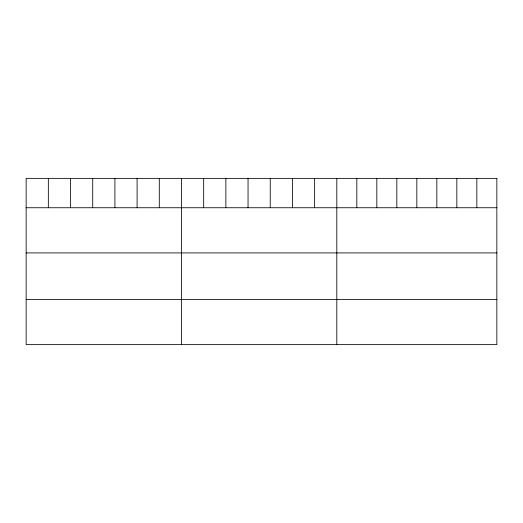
<?xml version="1.0" encoding="UTF-8"?>
<svg xmlns="http://www.w3.org/2000/svg" width="523" height="523" viewBox="0 0 523 523"><rect width="100%" height="100%" fill="white"/><g stroke="black" fill="none" stroke-linecap="round" stroke-linejoin="round"><path stroke-width="0.78" d="M26.15 207.742L496.85 207.742M26.15 252.916L496.85 252.916M26.15 299.457L496.85 299.457M476.845 178.369L476.845 207.742M456.841 178.369L456.841 207.742M436.836 178.369L436.836 207.742M416.831 178.369L416.831 207.742M396.826 178.369L396.826 207.742M376.822 178.369L376.822 207.742M356.817 178.369L356.817 207.742M336.812 178.369L336.812 344.631M314.624 178.369L314.624 207.742M292.429 178.369L292.429 207.742M270.241 178.369L270.241 207.742M248.052 178.369L248.052 207.742M225.864 178.369L225.864 207.742M203.669 178.369L203.669 207.742M181.481 178.369L181.481 344.631M159.293 178.369L159.293 207.742M137.098 178.369L137.098 207.742M114.91 178.369L114.91 207.742M92.721 178.369L92.721 207.742M70.533 178.369L70.533 207.742M48.338 178.369L48.338 207.742M496.85 178.369L26.15 178.369L26.15 344.631L496.85 344.631L496.85 178.369"/></g></svg>
